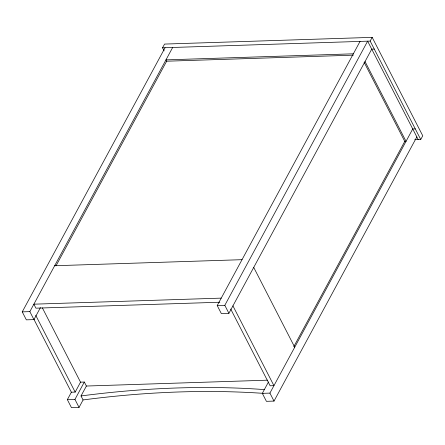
<?xml version="1.0" encoding="UTF-8"?>
<svg xmlns="http://www.w3.org/2000/svg" width="445" height="445" viewBox="0 0 445 445"><rect width="100%" height="100%" fill="white"/><g stroke="black" fill="none" stroke-linecap="round" stroke-linejoin="round"><path stroke-width="0.67" d="M164.122 50.869L162.542 47.799L164.555 44.077L372.181 37.363L422.75 135.792L420.736 139.513L414.751 139.708M40.423 307.628L33.948 319.599L26.35 319.849L22.25 311.867L165.073 47.715M33.948 319.599L29.848 311.622L172.671 47.47M55.998 265.843L166.647 61.204L165.968 59.875L353.336 53.817M71.372 392.212L75.172 392.089L80.534 382.166L84.333 382.044L86.386 386.038L81.018 395.955L83.07 399.949L79.049 407.386L71.45 407.637L67.351 399.655L71.372 392.212L33.842 319.16M79.049 407.386L74.949 399.41L84.333 382.044M374.273 49.067L371.736 49.15L228.914 313.297L221.315 313.541L217.216 305.565L360.044 41.413M228.914 313.297L224.814 305.32L367.637 41.168L418.205 139.597M420.736 139.513L370.173 41.085L372.181 37.363M416.837 136.938L274.014 401.084L266.416 401.329L262.316 393.352L268.469 381.977M293.789 346.649L404.766 141.399L364.082 62.205M274.014 401.084L269.915 393.107L412.738 128.955L415.274 128.872M162.542 47.799L370.173 41.085M166.647 61.204L353.324 55.169M404.766 141.399L406.035 141.354L365.034 61.549M54.657 265.737L242.03 259.68M221.243 298.122L33.87 304.18L35.917 308.168L219.819 302.227M22.25 311.867L29.848 311.622M217.216 305.565L224.814 305.32M86.386 386.038L267.512 380.18M67.351 399.655L74.949 399.41M262.316 393.352L269.915 393.107M253.722 267.412L294.724 347.222M232.935 305.86L273.936 385.665L270.137 385.787L230.716 309.053M42.375 307.884L80.534 382.166M35.75 315.355L75.172 392.089M83.07 399.938A838.53 477.557 -27.2 0 1 263.095 393.341M81.023 395.95A838.53 477.557 -27.2 0 1 264.391 389.592"/></g></svg>
